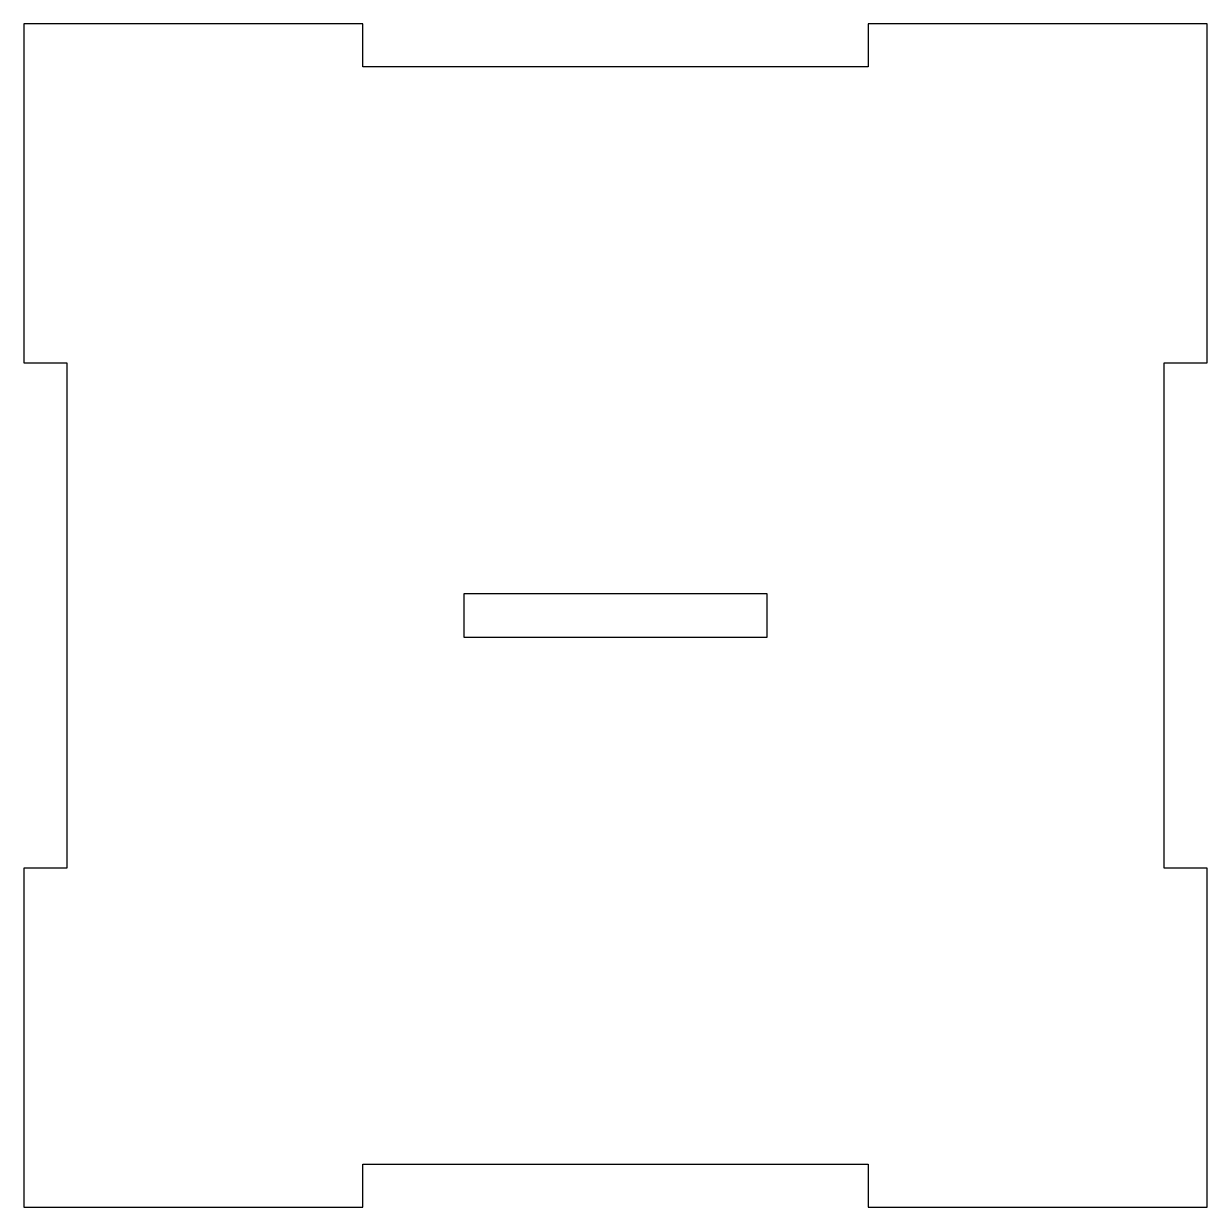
# Model space of a CAD drawing. Header units: millimetres. Extents: x -41 to 41, y -41 to 41.
import ezdxf

# ---------------------------------------------------------------- set-up
doc = ezdxf.new("R2010")
doc.units = ezdxf.units.MM

msp = doc.modelspace()

# ---------------------------------------------------------------- linework, layer by layer
at = {"color": 7, "linetype": 'Continuous', "lineweight": 25}
for p, q in [((-41, 41), (-41, 17.5)), ((-17.5, 41), (-41, 41)), ((-17.5, 38), (-17.5, 41)), ((17.5, 41), (17.5, 38)), ((41, 41), (17.5, 41)), ((41, 17.5), (41, 41)), ((17.5, 38), (-17.5, 38)), ((-41, 17.5), (-38, 17.5)), ((-38, 17.5), (-38, -17.5)), ((38, 17.5), (41, 17.5)), ((38, -17.5), (38, 17.5)), ((-10.5, 1.5), (-10.5, -1.5)), ((10.5, 1.5), (-10.5, 1.5)), ((10.5, -1.5), (10.5, 1.5)), ((-10.5, -1.5), (10.5, -1.5)), ((-41, -17.5), (-41, -41)), ((-38, -17.5), (-41, -17.5)), ((41, -17.5), (38, -17.5)), ((41, -41), (41, -17.5)), ((-17.5, -38), (17.5, -38)), ((-17.5, -41), (-17.5, -38)), ((17.5, -38), (17.5, -41)), ((-41, -41), (-17.5, -41)), ((17.5, -41), (41, -41))]:
    msp.add_line(p, q, dxfattribs=at)

doc.saveas('drawing.dxf')
